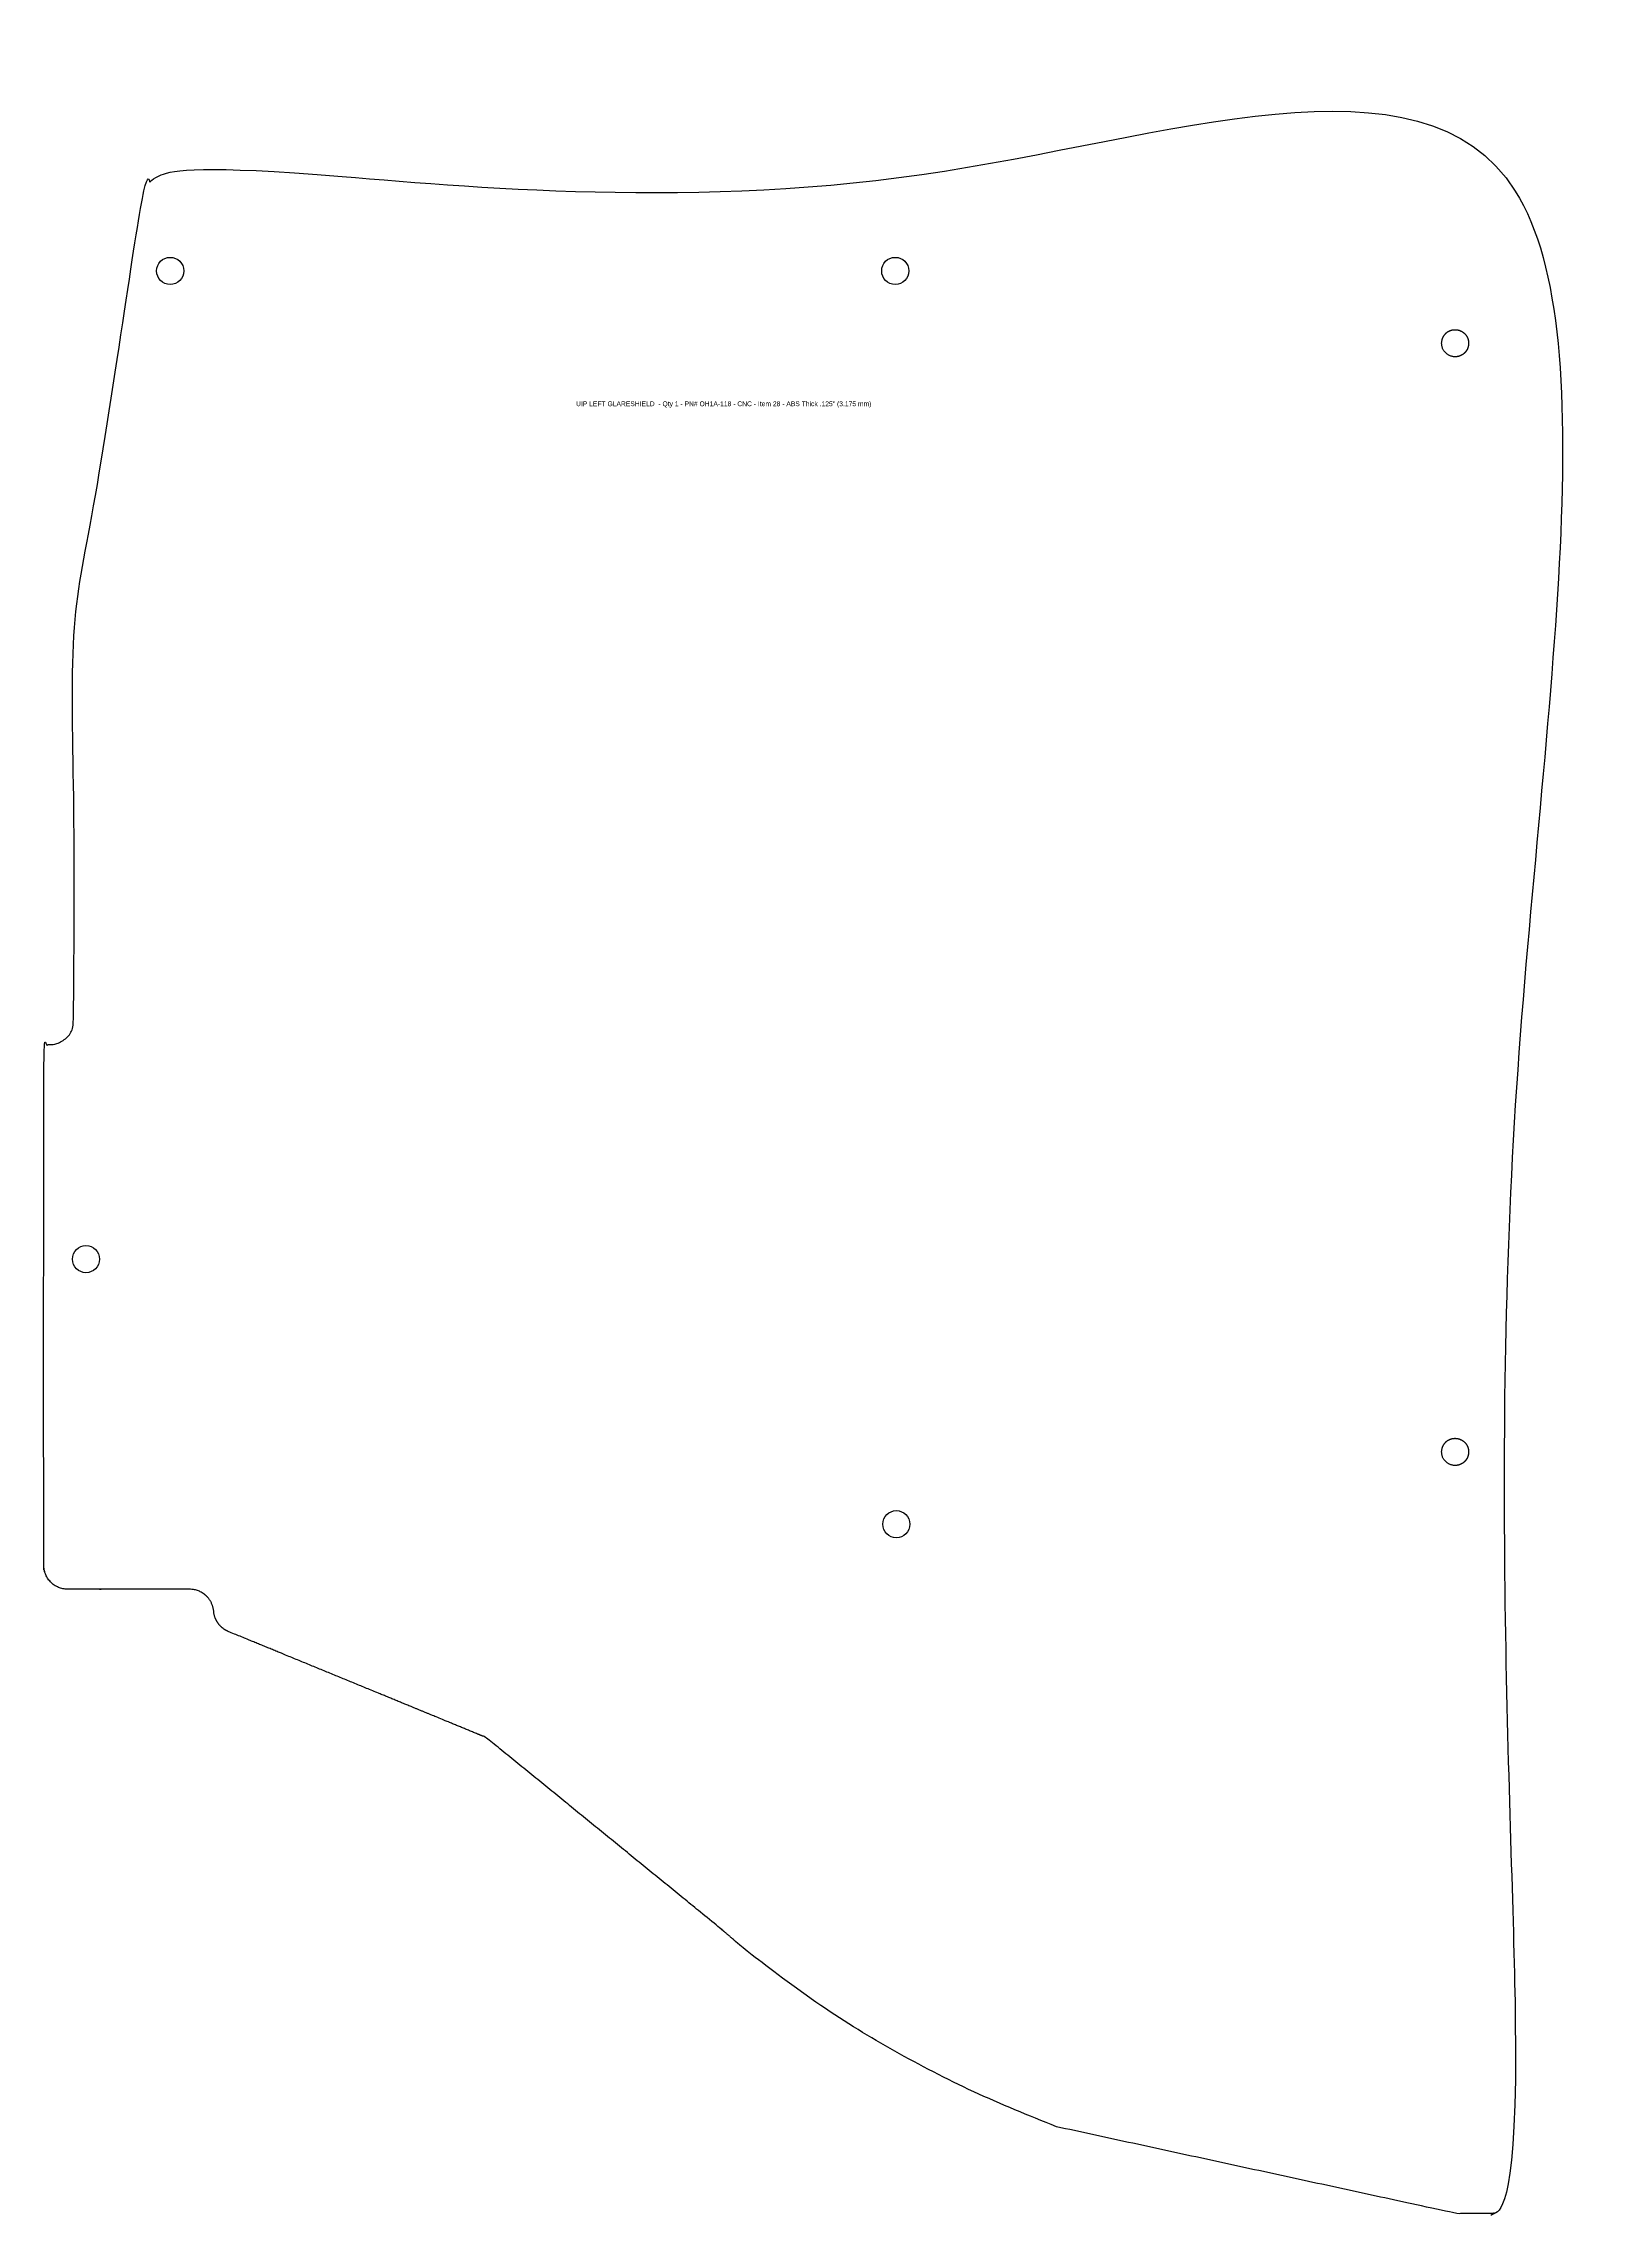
# Model space of a CAD drawing. Header units: inches. Extents: x -0.6 to 15.6, y -0.6 to 22.
import ezdxf

# ---------------------------------------------------------------- set-up
doc = ezdxf.new("R2010")
doc.units = ezdxf.units.IN
doc.header["$MEASUREMENT"] = 0
doc.layers.add('Info', color=4, linetype='Continuous')
doc.styles.add('Annotative', font='arial.ttf')

msp = doc.modelspace()

# ---------------------------------------------------------------- linework, layer by layer
at = {"color": 7, "linetype": 'Continuous'}
for centre in [(0.68, 19.605), (8.201, 19.605), (-0.194, 9.355), (8.212, 6.605)]:
    msp.add_circle(centre, 0.141, dxfattribs=at)
for points, weights, degree, knots in [([(9.873, 0.355), (11.948, -0.095), (14.023, -0.545), (14.328, -0.545), (14.633, -0.545), (14.633, 10.03), (14.633, 20.605), (7.638, 20.605), (0.644, 20.605), (0.43, 20.605), (0.397, 20.394), (0.04, 18.142), (-0.317, 15.889), (-0.32, 15.87), (-0.32, 15.85), (-0.32, 13.84), (-0.32, 11.83), (-0.32, 11.58), (-0.57, 11.58), (-0.601, 11.58), (-0.632, 11.58), (-0.632, 10.268), (-0.632, 8.956), (-0.635, 8.939), (-0.635, 8.921), (-0.635, 8.169), (-0.635, 7.418), (-0.635, 7.4), (-0.632, 7.382), (-0.632, 6.781), (-0.632, 6.18), (-0.632, 5.93), (-0.382, 5.93), (0.25, 5.93), (0.882, 5.93), (1.111, 5.93), (1.131, 5.701), (1.144, 5.549), (1.285, 5.491), (2.424, 5.023), (3.562, 4.555), (3.76, 4.473), (3.958, 4.391), (5.187, 3.39), (6.415, 2.389), (6.472, 2.34), (6.529, 2.291), (7.967, 1.081), (9.873, 0.355)], [1, 1, 1, 1, 1, 1, 1, 1, 1, 0.7604059656, 1, 1, 1, 0.996917333733, 1, 1, 1, 0.707106781187, 1, 1, 1, 1, 1, 0.997496867163, 1, 1, 1, 0.997496867163, 1, 1, 1, 0.707106781187, 1, 1, 1, 0.736561238443, 1, 0.853675046546, 1, 1, 1, 1, 1, 1, 1, 1, 1, 0.982912658652, 1], 2, [0, 0, 0, 1, 1, 2, 2, 3, 3, 4, 4, 5.413717, 5.413717, 6.413717, 6.413717, 6.570796, 6.570796, 7.570796, 7.570796, 9.141593, 9.141593, 10.141593, 10.141593, 11.141593, 11.141593, 11.283132, 11.283132, 12.283132, 12.283132, 12.424672, 12.424672, 13.424672, 13.424672, 14.995468, 14.995468, 15.995468, 15.995468, 17.481116, 17.481116, 18.576706, 18.576706, 19.576706, 19.576706, 20.576706, 20.576706, 21.576706, 21.576706, 22.576706, 22.576706, 22.946963, 22.946963, 22.946963]), ([(14.023, 18.995), (14.012, 18.996), (14.003, 18.996), (13.983, 18.994), (13.974, 18.992), (13.946, 18.982), (13.929, 18.973), (13.886, 18.933), (13.869, 18.895), (13.869, 18.835), (13.873, 18.816), (13.889, 18.78), (13.9, 18.764), (13.944, 18.724), (13.983, 18.711), (14.023, 18.715), (14.098, 18.723), (14.149, 18.779), (14.149, 18.855), (14.149, 18.931), (14.098, 18.987), (14.023, 18.995)], [1, 1, 1, 1, 1, 1, 1, 1, 1, 1, 1, 1, 1, 1, 1, 1, 0.828449356825, 0.828449356825, 1, 0.828449356825, 0.828449356825, 1], 3, [0, 0, 0, 0, 0.0625, 0.0625, 0.125, 0.125, 0.25, 0.25, 0.5, 0.5, 0.625, 0.625, 0.75, 0.75, 1, 1, 1, 2.467483, 2.467483, 2.467483, 3.934966, 3.934966, 3.934966, 3.934966]), ([(14.023, 7.495), (14.012, 7.496), (14.003, 7.496), (13.983, 7.494), (13.974, 7.492), (13.946, 7.482), (13.929, 7.473), (13.886, 7.433), (13.869, 7.395), (13.869, 7.335), (13.873, 7.316), (13.889, 7.28), (13.9, 7.264), (13.944, 7.224), (13.983, 7.211), (14.023, 7.215), (14.098, 7.223), (14.149, 7.279), (14.149, 7.355), (14.149, 7.431), (14.098, 7.487), (14.023, 7.495)], [1, 1, 1, 1, 1, 1, 1, 1, 1, 1, 1, 1, 1, 1, 1, 1, 0.828449356825, 0.828449356825, 1, 0.828449356825, 0.828449356825, 1], 3, [0, 0, 0, 0, 0.0625, 0.0625, 0.125, 0.125, 0.25, 0.25, 0.5, 0.5, 0.625, 0.625, 0.75, 0.75, 1, 1, 1, 2.467483, 2.467483, 2.467483, 3.934966, 3.934966, 3.934966, 3.934966])]:
    msp.add_rational_spline(points, weights, degree=degree, knots=knots, dxfattribs=at)

# ---------------------------------------------------------------- texts
at = {"layer": 'Info', "style": 'Annotative'}
msp.add_text('UIP LEFT GLARESHIELD  - Qty 1 - PN# OH1A-118 - CNC - Item 28 - ABS Thick .125" (3.175 mm)', height=0.05, dxfattribs=at).set_placement((4.89, 18.202))

doc.saveas('drawing.dxf')
